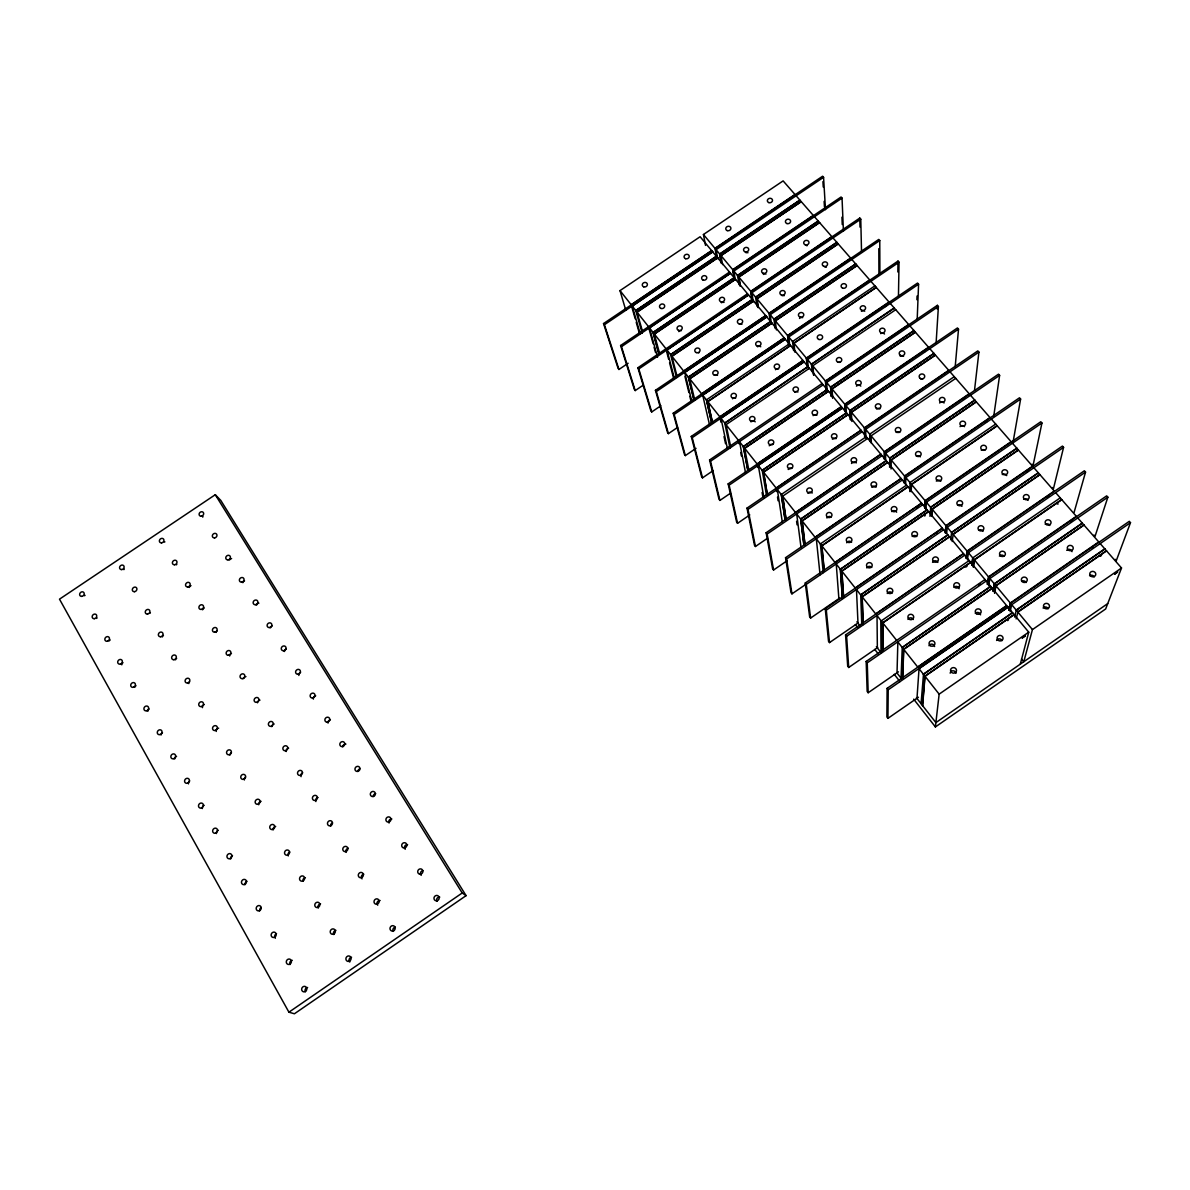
<?xml version="1.0" encoding="UTF-8"?>
<svg xmlns="http://www.w3.org/2000/svg" width="1190" height="1190" viewBox="0 0 1190 1190"><rect width="100%" height="100%" fill="white"/><g stroke="black" fill="none" stroke-linecap="round" stroke-linejoin="round"><path stroke-width="1.5" d="M884.319 459.072L884.334 451.739L864.639 428.088L977.838 350.886L978.909 352.106L974.521 390.261M884.542 459.355L884.557 452.007L998.514 374.166L999.615 375.386L993.724 416.307M885.583 460.604L885.613 453.271L999.615 375.386M1020.291 664.169L1028.74 632.173L1006.77 605.74L887.115 688.356L886.892 716.99L887.933 718.344L918.412 697.251M889.614 467.298L889.793 458.299L974.833 400.197M887.933 718.344L888.216 689.784L887.115 688.356M891.027 468.994L891.265 460.054L976.336 401.908M897.84 271.975L898.019 261.086L787.765 335.773L788.791 344.817M898.45 296.697L899.045 262.231L898.019 261.086M897.022 673.005L897.855 641.946L903.627 649.234L902.526 678.136M904.326 483.155L904.549 476.015L884.557 452.007M904.564 483.438L904.772 476.298L1019.503 397.787L1020.618 399.037L1013.002 442.502M905.62 484.717L905.843 477.577L1020.618 399.037M901.053 678.151L902.243 647.479L990.63 586.328M916.91 299.731L917.059 296.027M902.66 678.3L903.76 649.413L992.311 588.351M909.755 491.544L910.097 482.679M917.193 319.396L918.576 284.217L917.55 283.056L806.567 358.354L807.251 365.747M911.138 491.708L911.585 484.464L997.235 425.812M924.615 507.937L925.061 500.648L904.772 476.298M924.853 508.219L925.299 500.945L1040.819 421.751L1041.934 423.015L1033.084 465.454L1032.027 464.249M937.125 308.983L937.348 305.339L825.652 381.261L826.291 390.305M936.114 342.884L938.404 306.514L937.348 305.339M925.924 509.513L926.385 502.24L1041.934 423.015M916.969 698.456L919.037 668.706L1008.019 607.257M929.97 516.326L930.699 507.416L1016.9 448.303M931.547 516.267L932.068 509.052L925.299 500.945M931.681 516.43L932.201 509.231L1018.447 450.073M921.06 703.677L923.485 674.328L1012.601 612.761M922.473 705.491L924.883 676.113L919.037 668.706M922.607 705.67L925.032 676.292L1014.207 614.68M955.213 366.594L958.515 329.139L957.444 327.949L845.004 404.511L845.361 411.874M945.217 532.733L945.886 525.668L932.201 509.231M945.455 533.016L946.139 525.95L1062.432 446.086L1063.577 447.366L1053.447 488.748L1052.377 487.513M946.69 532.822L947.24 527.274L1063.577 447.366M950.736 539.769L951.613 532.54L1038.394 472.906M952.208 541.539L953.145 534.37L1039.971 474.706M1100.2 543.592L1121.515 567.987L1105.644 608.982L935.4 726.926L939.148 694.142L925.032 676.292M966.087 558.244L967.039 551.059L953.145 534.37M966.325 558.527L967.277 551.357L1084.388 470.779L1085.548 472.088L1074.109 512.355M967.44 559.865L968.407 552.696L1085.548 472.088M971.724 565.027L972.736 557.902L1060.231 497.881M971.828 565.146L972.84 558.036M973.212 566.827L974.253 559.716L1061.673 499.532M973.361 566.99L974.402 559.895L1061.822 499.711M987.239 584.141L988.503 576.838L1076.34 516.311L1055.664 492.66M987.477 584.439L988.756 577.135L1106.67 495.858L1107.86 497.182L1095.053 536.318L1093.952 535.054M988.607 585.792L989.887 578.504L1107.86 497.182M992.966 591.028L994.305 583.799L1082.29 523.124M993.07 591.162L994.409 583.918L1082.394 523.243M994.468 592.843L995.837 585.629L1083.867 524.924M994.617 593.022L995.985 585.822L1084.016 525.102M1008.763 610.053L1010.31 603.018L1098.742 541.941L1077.753 517.933M1009.016 610.351L1010.563 603.315L1129.31 521.324L1130.5 522.663L1116.309 560.609L1115.179 559.33M1010.146 611.72L1011.708 604.698L1130.5 522.663M1014.579 617.045L1016.29 610.217L1104.915 548.992M1016.111 618.904L1017.896 612.136L1106.551 550.881M1121.515 567.987L1032.444 629.599L1023.787 661.744L1021.511 658.977M1007.707 620.659L1008.555 619.678M1092.152 547.906L1092.956 547.058M936.381 533.774L937.274 532.882M1026.405 471.939L1027.714 470.749M1048.048 496.795L1049 495.888M978.745 584.959L980.054 583.799M963.617 399.26L964.629 398.367M1070.301 521.741L1071.744 520.61M1100.378 556.295L1101.479 555.403M965.64 567.124L967.009 566.321M923.38 674.209L1012.497 612.627M1016.186 610.083L1104.796 548.858M924.883 676.113L1014.044 614.501M1106.402 550.687L1017.748 611.943L1010.563 603.315M939.148 694.142L1028.74 632.173M1107.726 603.598L935.89 722.613L916.434 697.786M969.21 560.535L881.225 620.897L881.329 651.213M882.712 651.198L882.683 622.757L970.609 562.23M882.846 649.591L882.831 622.935L970.757 562.409M963.543 553.722L845.555 634.895L847.697 666.162L848.708 667.471L877.684 647.509M898.465 671.814L868.179 692.729L867.153 691.39L866.171 661.432L984.993 579.53M868.179 692.729L867.257 662.83L986.227 581.018M902.243 647.479L990.735 586.447M903.627 649.234L992.163 588.158M888.216 689.784L1007.915 607.123M930.595 507.297L1016.781 448.184M843.472 596.383L841.761 571.007L928.468 511.522M932.068 509.052L1018.298 449.909M843.606 596.562L841.895 571.17L928.616 511.7M921.61 503.266L805.243 583.04L809.631 616.777L810.613 618.056L839.605 598.139M942.287 528.137L855.179 587.964L841.895 571.17M945.886 525.668L1032.518 466.183L1012.452 443.23M858.317 622.787L829.519 642.585L828.523 641.291L825.25 608.774L942.42 528.315M829.519 642.585L826.306 610.143L943.625 529.758M860.623 594.851L947.894 534.89L860.727 594.985L861.768 624.482M951.509 532.421L1038.29 472.787M863.062 624.393L862.066 596.681L949.382 536.69M1039.822 474.542L952.997 534.191L946.139 525.95M863.196 624.557L862.2 596.859L949.531 536.854M288.917 1012.184L462.211 892.991L466.078 895.654L294.406 1013.776L288.917 1012.184L59.5 599.165L215.286 494.713L220.76 500.365L466.078 895.654M963.409 553.558L875.691 613.906L862.2 596.859M967.039 551.059L1054.266 491.054L1033.902 467.759M848.708 667.471L846.625 636.278L964.763 555.195M861.025 430.363L747.008 508.115L754.49 545.258L755.442 546.493L767.58 538.192M886.163 460.604L800.662 519.033L803.86 544.827M889.704 458.18L974.729 400.078M886.252 460.723L800.751 519.167L803.964 544.946M887.576 462.315L802.045 520.789L804.961 544.678M891.117 459.89L976.187 401.744M887.71 462.479L802.179 520.952L805.095 544.841M900.979 478.454L815.061 537.24L796.69 514.02L801.034 547.549M904.549 476.015L989.991 417.541L970.519 395.259M805.6 584.513L791.96 593.855L790.993 592.605L785.549 557.694L901.113 478.603M791.96 593.855L786.575 559.017L902.288 480.016M880.927 454.312L766.137 532.718L772.607 568.775L773.574 570.01L787.319 560.594M906.527 485.118L820.356 543.934L823.257 572.613M909.993 482.56L995.703 424.071M907.866 486.74L821.755 545.704L824.149 570.635M911.436 484.285L997.086 425.648M908.015 486.903L821.888 545.883L824.283 570.813M921.477 503.117L834.964 562.409L816.325 538.847L820.059 574.785M925.061 500.648L1011.098 441.683L991.33 419.073M810.613 618.056L806.284 584.379L922.8 504.694M749.789 514.943L737.562 523.288L736.625 522.083L728.161 483.869L841.419 406.772M737.562 523.288L729.143 485.133L842.431 407.991M763.876 497.539L758.298 465.469L842.535 408.111M958.515 329.139L846.016 405.731L846.373 413.094M762.15 470.333L846.492 412.885L762.24 470.452L766.449 495.263M933.882 353.356L849.987 410.505L850.389 419.668M933.986 353.475L850.091 410.624L850.478 419.787M822.082 383.507L709.582 459.98L718.998 499.22L719.92 500.41L730.556 493.166M847.875 414.537L763.489 472.028L767.357 495.025M935.31 354.977L851.371 412.156L851.876 421.468M848.009 414.7L763.608 472.192L767.476 495.189M851.505 412.32L935.444 355.141M776.683 491.649L776.118 488.019L860.891 430.2M864.624 436.819L864.401 427.805L948.713 370.313L929.807 348.685M755.442 546.493L748.004 509.394L862.155 431.732M978.909 352.106L865.666 429.337L865.874 438.322M781.354 494.623L785.088 519.911L781.265 494.505L866.275 436.685M954.261 376.665L869.697 434.171L869.831 441.326M867.718 438.411L782.618 496.23L786.055 519.658M955.734 378.361L871.095 435.852L871.348 443.156M880.793 454.149L795.456 512.444L777.353 489.566L782.336 522.261M884.334 451.739L969.195 393.756L950.022 371.801M773.574 570.01L767.148 534.027L882.073 455.696M720.962 422.197L719.816 416.812L802.908 360.436M807.043 365.479L806.359 358.101L889.004 302.007L870.887 281.301M713.241 470.556L702.516 477.845L701.609 476.669L691.271 436.418L803.042 360.585M702.516 477.845L692.223 437.652L804.024 361.775M727.447 448.764L720.991 418.3L804.128 361.894M918.576 284.217L807.564 359.558L808.412 368.766M807.98 366.52L724.74 423.03L730.02 448.109M812.16 371.637L811.416 364.185L894.226 307.972M724.829 423.149L808.07 366.639M811.52 364.304L894.315 308.091M809.438 368.29L726.034 424.681L730.586 446.19M895.728 309.712L812.77 365.791L813.558 374.969M784.255 337.99L673.228 413.213L684.458 454.431L685.351 455.591L696.016 448.347M826.083 390.037L825.429 381.008L908.625 324.454L890.254 303.435M719.92 500.41L710.549 461.214L823.183 384.831M938.404 306.514L826.648 382.481L827.288 391.495M827.095 389.532L743.304 446.518L747.796 470.154L743.393 446.637L827.199 389.651M913.905 330.508L830.575 387.181L831.155 396.166M914.009 330.612L830.665 387.286L831.26 396.27M828.463 391.168L744.628 448.184L748.852 470.124M915.303 332.099L831.929 388.803L832.509 397.787M744.747 448.347L828.582 391.332M915.452 332.263L832.063 388.966L832.643 397.936M757.703 467.506L757.078 463.936L841.285 406.608M845.138 411.606L844.781 404.243L928.527 347.227L909.889 325.896M729.485 272.079L620.6 345.502L634.359 389.457L635.222 390.573L642.927 385.367M765.616 315.558L683.61 371.027L667.01 350.053L748.525 294.986M770.436 322.728L769.023 313.267L850.597 258.081L833 237.941M677.631 427.374L668.423 433.621L667.545 432.476L655.437 390.32L765.735 315.707M668.423 433.621L656.359 391.51L766.702 316.867M691.777 401.209L684.756 372.47L766.791 316.971M788.568 344.565L787.557 335.521L769.231 313.52L878.77 239.428L879.767 240.544L770.198 314.681L771.388 323.888M770.54 321.478L688.385 377.081L693.993 400.316M855.67 263.882L773.946 319.173L775.196 328.455M770.629 321.597L688.475 377.185L694.082 400.42M774.036 319.292L855.759 263.987M771.849 323.055L689.65 378.673L694.796 400.093M857.008 265.415L775.255 320.75L776.401 329.913M689.769 378.837L771.968 323.204M775.374 320.898L857.142 265.563M747.484 293.737L637.885 367.755L650.841 410.818L651.718 411.948L660.866 405.745M784.136 337.841L701.579 393.756L684.756 372.47M787.557 335.521L869.667 279.888L851.817 259.465M685.351 455.591L674.165 414.418L785.236 339.165M709.582 425.098L702.74 395.229L785.326 339.269M899.045 262.231L788.747 336.949L789.758 345.993M789.223 343.955L706.429 399.885L711.561 422.629M874.903 285.883L792.555 341.515L793.611 350.634M790.443 345.427L707.708 401.506L712.408 422.465M876.167 287.325L793.879 343.107L794.95 352.24M790.577 345.591L707.842 401.67L712.542 422.614M793.998 343.27L876.301 287.474M716.335 256.252L635.757 310.531L642.213 333.289M635.847 310.635L716.425 256.356M717.585 257.754L636.962 312.063L642.526 331.445M637.081 312.211L717.704 257.903M721.051 255.657L801.242 201.631L720.917 255.508L722.613 264.596M734.185 278.519L732.728 269.669L813.261 215.375L796.14 195.785M734.379 278.772L732.921 269.922L841.077 197.005L842.044 198.105L843.427 231.128M635.222 390.573L621.492 346.662L730.422 273.209M657.535 357.253L649.517 327.934L730.511 273.313M842.044 198.105L733.873 271.052L735.316 279.888M734.156 277.701L653.057 332.397L658.858 353.846M818.184 221.013L737.517 275.425L739.064 284.678M734.245 277.805L653.146 332.516L658.933 353.951M737.607 275.53L818.274 221.117M735.42 279.219L654.277 333.959L659.691 353.742M819.493 222.5L738.782 276.943L740.24 286.076M654.396 334.107L735.539 279.367M819.613 222.649L738.901 277.091L740.359 286.225M711.739 250.718L603.538 323.561L618.101 368.364L618.949 369.465L628.141 363.262M752.08 300.341L750.741 291.312L831.795 236.572L814.436 216.714M752.288 300.594L750.949 291.565L859.79 218.067L860.772 219.183L861.53 251.7M651.718 411.948L638.807 368.93L748.436 294.882M860.772 219.183L751.902 292.71L753.225 301.725M752.214 299.434L670.595 354.575L676.53 377.468M836.793 242.299L755.605 297.143L756.989 306.247M670.684 354.694L752.303 299.538M755.695 297.262L836.882 242.403M753.508 300.981L671.844 356.152L677.318 377.304M838.117 243.801L756.885 298.69L758.164 307.66L757.019 298.839L838.251 243.95M671.963 356.316L753.627 301.13M625.776 310.203L620.005 290.613L700.122 236.736L1006.621 605.561L917.668 666.98L903.76 649.413M705.506 245.408L703.439 234.504L783.124 180.895L794.98 194.461L714.952 248.338L716.767 257.561M635.207 318.816L631.176 304.729L711.62 250.569M618.949 369.465L604.431 324.706L712.661 251.834M640.309 334.241L632.262 306.113L712.751 251.938M732.728 269.669L715.145 248.576L822.602 176.224L823.569 177.31L716.082 249.692L717.689 258.676M916.91 507.595L918.13 507.074M1057.285 504.024L1058.193 503.935M924.392 515.939L925.24 515.642M985.707 421.914L986.659 421.9M924.437 351.63L925.255 351.422M885.062 306.455L886.014 306.365M703.439 234.504L714.952 248.338M732.921 269.922L750.741 291.312M750.949 291.565L769.023 313.267M787.765 335.773L806.359 358.101M806.567 358.354L825.429 381.008M825.652 381.261L844.781 404.243M845.004 404.511L864.401 427.805M967.277 551.357L974.253 559.716M974.402 559.895L988.503 576.838M988.756 577.135L995.837 585.629M995.985 585.822L1010.31 603.018M1017.896 612.136L1032.444 629.599M620.005 290.613L631.176 304.729M632.262 306.113L648.401 326.521L653.146 343.791M649.517 327.934L665.879 348.625M702.74 395.229L719.816 416.812M720.991 418.3L738.321 440.211L739.005 443.706M757.078 463.936L739.511 441.713L745.609 473.189M758.298 465.469L776.118 488.019M841.761 571.007L836.243 564.03L838.891 598.823M862.066 596.681L856.473 589.615L857.99 623.188M882.683 622.757L877.015 615.572L877.357 647.925M882.831 622.935L896.516 640.235M856.904 621.805L860.34 626.193M876.361 646.646L881.344 652.998M896.977 672.945L901.544 678.791M855.342 624.601L857.633 627.532M874.784 649.457L878.22 653.831M894.226 674.299L899.952 681.602M913.667 699.155L935.4 726.926M603.538 323.561L604.431 324.706M620.6 345.502L621.492 346.662M637.885 367.755L638.807 368.93M655.437 390.32L656.359 391.51M673.228 413.213L674.165 414.418M691.271 436.418L692.223 437.652M709.582 459.98L710.549 461.214M728.161 483.869L729.143 485.133M747.008 508.115L748.004 509.394M766.137 532.718L767.148 534.027M785.549 557.694L786.575 559.017M805.243 583.04L806.284 584.379M825.25 608.774L826.306 610.143M845.555 634.895L846.625 636.278M866.171 661.432L867.257 662.83M215.286 494.713L462.211 892.991M636.219 322.326L639.253 332.888M654.084 347.257L655.512 352.433M667.01 350.053L674.313 378.197M666.802 352.151L668.631 359.187M669.553 362.712L673.674 378.569M684.934 376.427L688.906 392.611M689.784 396.196L691.122 401.595M706.518 400.004L711.65 422.733M724.026 436.552L725.558 443.736M740.701 452.468L741.385 455.963M721.333 263.064L719.757 254.11L799.933 200.113L719.667 254.005L721.244 262.96M762.091 492.496L762.716 496.066M777.531 497.108L778.082 500.752M782.752 496.394L786.173 519.822M796.601 521.294L797.062 524.82M812.889 365.955L813.677 375.118M842.461 598.406L840.438 569.326L927.114 509.885L840.333 569.207L842.371 598.287M823.569 177.31L825.488 209.648M822.93 181.624L823.257 187.023M824.12 201.408L824.447 206.792M841.94 217.19L842.252 224.538M859.79 218.067L860.013 227.112M864.639 428.088L864.818 435.287M869.801 434.291L869.92 441.445M879.767 240.544L879.901 273.76M878.815 248.65L878.934 274.503M881.329 621.031L881.433 651.332M746.026 252.801A2.603 2.246 -13.7 0 1 748.004 252.756M806.523 245.69A2.633 2.261 -11.2 0 1 807.192 245.675M763.37 274.429A2.618 2.276 -12.8 0 1 765.973 274.087M721.408 302.766A2.618 2.291 -14.6 0 1 724.011 302.424M678.821 331.608A2.618 2.306 -16.7 0 1 681.26 330.686M824.997 267.096A2.648 2.291 -10.2 0 1 826.336 267.214M782.172 295.745A2.648 2.306 -11.8 0 1 784.195 295.715M739.942 324.305A2.648 2.321 -13.7 0 1 741.95 324.275M698.247 352.776A2.633 2.335 -15.8 0 1 698.932 352.776M799.516 318.444A2.663 2.335 -10.7 0 1 802.67 317.656M757.524 346.781A2.663 2.35 -12.6 0 1 760.737 346.751M715.488 375.341A2.663 2.365 -14.8 0 1 717.511 375.326M861.426 311.289A2.692 2.35 -8 0 1 864.699 311.23M775.449 369.703A2.678 2.38 -11.5 0 1 778.617 368.915M732.534 398.814A2.678 2.395 -13.7 0 1 735.688 398.04M880.689 333.617A2.722 2.38 -6.7 0 1 884.482 334.003M839.024 362.31A2.707 2.395 -8.3 0 1 839.738 362.31M794.667 392.06A2.707 2.41 -10.2 0 1 797.94 392.031M750.949 421.855A2.692 2.425 -12.5 0 1 755.204 421.84M900.235 356.256A2.737 2.41 -5.4 0 1 903.567 356.226M856.458 386.14A2.737 2.425 -7 0 1 860.801 386.11M813.112 415.637A2.722 2.454 -8.8 0 1 816.935 415.176M769.246 445.789A2.722 2.469 -11.1 0 1 772.845 444.45M920.673 378.911A2.767 2.439 -4 0 1 922.8 378.896M876.509 408.899A2.752 2.469 -5.5 0 1 879.871 408.899M832.36 439.11A2.752 2.484 -7.3 0 1 836.213 438.649M788.197 469.514A2.752 2.499 -9.6 0 1 791.826 468.161M939.639 402.994A2.796 2.484 -2.5 0 1 944.072 402.979M896.338 432.461A2.782 2.499 -3.9 0 1 899.714 432.461M851.505 463.49A2.782 2.514 -5.6 0 1 856.279 462.925M807.817 493.002A2.767 2.529 -7.8 0 1 812.19 493.032M960.047 426.645A2.826 2.514 -0.9 0 1 964.525 426.645M916.449 456.365A2.811 2.529 -2.2 0 1 920.376 456.841M871.69 487.082A2.796 2.544 -3.8 0 1 876.138 487.097M826.946 518.007A2.796 2.558 -5.9 0 1 831.245 516.981M981.274 450.192A2.841 2.544 0.8 0 1 984.74 450.192M936.322 481.087A2.841 2.558 -0.3 0 1 940.829 481.117M891.801 511.596A2.826 2.573 -1.8 0 1 896.65 512.221M846.745 542.789A2.811 2.603 -3.8 0 1 851.594 542.253M1002.292 474.542A2.871 2.573 2.6 0 1 1006.71 475.613M957.563 505.244A2.871 2.588 1.7 0 1 961.951 506.33M912.209 536.482A2.856 2.618 0.4 0 1 916.731 536.526M866.841 567.942A2.841 2.633 -1.4 0 1 871.735 567.422M1023.623 499.264A2.901 2.603 4.5 0 1 1028.086 500.365M978.596 530.234A2.901 2.618 3.7 0 1 983.029 531.35M932.543 562.335A2.886 2.648 2.7 0 1 937.869 562.409M887.249 593.483A2.871 2.663 1.2 0 1 892.188 592.962M1045.281 524.374A2.93 2.633 6.5 0 1 1049.788 525.489M999.392 556.087A2.93 2.663 5.9 0 1 1004.033 556.147M953.949 587.384A2.916 2.678 5.2 0 1 959.14 588.753M907.97 619.41A2.901 2.707 4.1 0 1 913.325 619.514M1066.716 550.33A2.975 2.663 8.5 0 1 1072.041 551.669M1021.6 581.36A2.96 2.692 8.2 0 1 1026.137 582.535M975.294 613.43A2.945 2.707 7.7 0 1 980.545 614.828M928.988 645.724A2.93 2.737 7.1 0 1 934.596 646.542M393.206 931.383A2.752 2.558 -63.5 0 1 395.378 927.159M436.953 901.306A2.722 2.558 -61.4 0 1 439.779 897.141M377.721 905.203A2.722 2.529 -61 0 1 380.146 900.533M421.186 875.364A2.707 2.529 -58.7 0 1 422.911 870.693M362.043 878.86A2.707 2.499 -58.7 0 1 363.798 874.204M405.225 849.273A2.678 2.499 -56.2 0 1 407.605 844.677M346.186 852.382A2.678 2.454 -56.6 0 1 348.343 848.291M389.071 823.049A2.663 2.469 -54 0 1 391.867 819.003M330.686 826.187A2.648 2.425 -54.8 0 1 332.456 822.885M373.199 796.437A2.633 2.439 -52.1 0 1 375.683 793.656M315.915 801.554A2.633 2.395 -53.1 0 1 318.072 797.538M357.907 771.447A2.618 2.41 -50.5 0 1 359.737 768.844M301.1 776.654A2.618 2.365 -51.6 0 1 302.602 772.831M342.824 746.799A2.603 2.38 -49 0 1 345.918 744.092M286.24 751.515A2.588 2.335 -50.3 0 1 288.62 748.168M328.038 723.118A2.573 2.335 -47.7 0 1 330.389 719.786M271.751 726.673A2.573 2.306 -49 0 1 274.206 723.996M313.357 699.125A2.558 2.306 -46.6 0 1 315.707 695.823M257.531 702.799A2.558 2.276 -48 0 1 259.97 700.137M298.868 675.459A2.544 2.276 -45.6 0 1 300.594 672.335M243.593 678.612A2.529 2.246 -47 0 1 245.928 676.604M284.499 651.495A2.529 2.246 -44.7 0 1 286.299 649.011M229.67 655.988A2.514 2.216 -46.1 0 1 231.455 653.518M270.502 627.844A2.499 2.231 -43.9 0 1 272.198 626M216.104 632.44A2.499 2.187 -45.3 0 1 217.22 630.893M256.594 605.115A2.484 2.202 -43.1 0 1 258.885 603.152M202.627 609.801A2.484 2.172 -44.5 0 1 202.865 609.221M203.252 608.7A2.484 2.172 -44.5 0 1 204.308 607.986M242.864 582.684A2.469 2.172 -42.5 0 1 243.489 581.598M243.965 581.166A2.469 2.172 -42.5 0 1 244.545 580.884M189.314 587.458A2.469 2.142 -43.8 0 1 189.954 586.372M190.43 585.956A2.469 2.142 -43.8 0 1 190.995 585.659M229.551 559.984A2.454 2.142 -41.9 0 1 230.414 559.047M230.979 558.764A2.454 2.142 -41.9 0 1 231.589 558.616M176.432 564.848A2.439 2.112 -43.2 0 1 176.819 564.328M164.339 542.164A2.425 2.083 -42.7 0 1 164.889 541.881M202.746 517.144A2.425 2.083 -40.8 0 1 202.984 516.579M305.369 991.761A2.796 2.529 -66 0 1 307.615 987.492M349.771 962.056A2.767 2.544 -64.9 0 1 351.571 957.266M290.062 964.555A2.767 2.499 -64 0 1 292.294 960.33M333.75 934.567A2.737 2.514 -62.7 0 1 335.952 930.357M275.366 938.255A2.737 2.469 -62.1 0 1 276.541 933.689M318.37 908A2.722 2.484 -60.6 0 1 320.571 903.835M259.837 910.677A2.707 2.439 -60.3 0 1 261.041 907.598M302.944 881.18A2.692 2.454 -58.7 0 1 305.399 877.67M245.17 884.601A2.692 2.41 -58.6 0 1 246.984 881.255M288.248 855.952A2.678 2.425 -56.9 0 1 289.78 852.025M230.711 858.897A2.663 2.38 -57 0 1 232.511 855.595M273.254 829.876A2.648 2.395 -55.3 0 1 275.678 826.44M216.431 833.55A2.648 2.365 -55.6 0 1 218.231 830.278M258.706 804.767A2.633 2.365 -53.8 0 1 261.116 801.361M202.359 808.545A2.618 2.335 -54.3 0 1 204.159 805.303M244.367 779.986A2.603 2.335 -52.4 0 1 245.542 777.07M188.481 783.883A2.603 2.306 -53 0 1 189.686 780.982M230.146 754.921A2.588 2.306 -51.2 0 1 231.395 752.66M174.722 758.923A2.588 2.276 -51.9 0 1 176.566 756.379M216.268 731.434A2.573 2.276 -50 0 1 218.648 728.146M161.215 734.914A2.558 2.246 -50.8 0 1 162.48 732.698M202.493 707.648A2.544 2.246 -49 0 1 204.249 704.525M147.887 711.248A2.544 2.216 -49.8 0 1 149.152 709.047M188.838 683.581A2.529 2.216 -48.1 0 1 189.582 681.825M134.842 687.255A2.529 2.187 -48.9 0 1 135.095 686.66M135.496 686.139A2.529 2.187 -48.9 0 1 135.987 685.708M175.54 659.81A2.514 2.187 -47.2 0 1 176.67 658.263M121.767 664.823A2.499 2.157 -48.1 0 1 121.871 664.213M122.124 663.618A2.499 2.157 -48.1 0 1 123.001 662.666M162.301 636.962A2.499 2.157 -46.4 0 1 162.554 636.382M162.941 635.862A2.499 2.157 -46.4 0 1 163.432 635.43M109.316 640.875A2.484 2.127 -47.3 0 1 110.194 639.937M149.881 613.326A2.469 2.142 -45.7 0 1 150.371 612.91M96.673 618.428A2.469 2.112 -46.6 0 1 97.059 617.908M84.579 595.759A2.454 2.083 -45.9 0 1 85.07 595.342M123.894 569.638A2.439 2.083 -44.4 0 1 124.281 569.132M1089.579 575.722A3.005 2.692 10.5 0 1 1094.19 576.897M1043.065 608.001A2.99 2.722 10.5 0 1 1048.197 608.715M996.595 640.473A2.975 2.737 10.4 0 1 1002.084 640.592M950.141 673.138A2.96 2.767 10.2 0 1 956.016 673.287M1114.688 574.115L1117.618 571.973L1114.688 574.115M1022.255 637.959L1025.096 635.981L1022.255 637.959M786.932 223.556A2.618 2.246 -12.1 0 0 790.606 221.072A2.618 2.246 -12.1 0 0 786.501 219.689A2.618 2.246 -12.1 0 0 786.932 223.556M745.059 251.789A2.618 2.261 -13.7 0 0 748.733 249.305A2.618 2.261 -13.7 0 0 744.657 247.892A2.618 2.261 -13.7 0 0 745.059 251.789M703.082 280.067A2.618 2.276 -15.5 0 0 706.786 277.582A2.618 2.276 -15.5 0 0 702.725 276.139A2.618 2.276 -15.5 0 0 703.082 280.067M660.986 308.448A2.618 2.276 -17.5 0 0 664.689 305.949A2.618 2.276 -17.5 0 0 660.658 304.476A2.618 2.276 -17.5 0 0 660.986 308.448M805.258 244.798A2.648 2.276 -11.2 0 0 808.962 242.299A2.648 2.276 -11.2 0 0 804.812 240.871A2.648 2.276 -11.2 0 0 805.258 244.798M763.117 273.254A2.633 2.291 -12.8 0 0 766.821 270.74A2.633 2.291 -12.8 0 0 762.701 269.297A2.633 2.291 -12.8 0 0 763.117 273.254M720.872 301.754A2.633 2.306 -14.7 0 0 724.591 299.24A2.633 2.306 -14.7 0 0 720.5 297.783A2.633 2.306 -14.7 0 0 720.872 301.754M678.508 330.359A2.633 2.321 -16.7 0 0 682.242 327.845A2.633 2.321 -16.7 0 0 678.166 326.343A2.633 2.321 -16.7 0 0 678.508 330.359M823.852 266.337A2.663 2.306 -10.2 0 0 827.571 263.808A2.663 2.306 -10.2 0 0 823.376 262.365A2.663 2.306 -10.2 0 0 823.852 266.337M781.428 295.016A2.663 2.321 -11.9 0 0 785.162 292.487A2.663 2.321 -11.9 0 0 780.997 291.014A2.663 2.321 -11.9 0 0 781.428 295.016M738.916 323.754A2.663 2.335 -13.7 0 0 742.664 321.226A2.663 2.335 -13.7 0 0 738.514 319.723A2.663 2.335 -13.7 0 0 738.916 323.754M696.269 352.582A2.648 2.35 -15.8 0 0 700.032 350.038A2.648 2.35 -15.8 0 0 695.912 348.521A2.648 2.35 -15.8 0 0 696.269 352.582M842.698 288.173A2.692 2.335 -9.2 0 0 846.447 285.63A2.692 2.335 -9.2 0 0 842.208 284.157A2.692 2.335 -9.2 0 0 842.698 288.173M800.007 317.075A2.678 2.35 -10.8 0 0 803.771 314.532A2.678 2.35 -10.8 0 0 799.546 313.029A2.678 2.35 -10.8 0 0 800.007 317.075M757.212 346.052A2.678 2.365 -12.7 0 0 760.99 343.508A2.678 2.365 -12.7 0 0 756.795 341.976A2.678 2.365 -12.7 0 0 757.212 346.052M714.298 375.118A2.678 2.38 -14.8 0 0 718.076 372.559A2.678 2.38 -14.8 0 0 713.911 371.012A2.678 2.38 -14.8 0 0 714.298 375.118M861.828 310.322A2.707 2.365 -8 0 0 865.591 307.764A2.707 2.365 -8 0 0 861.307 306.261A2.707 2.365 -8 0 0 861.828 310.322M818.854 339.462A2.707 2.38 -9.7 0 0 822.632 336.904A2.707 2.38 -9.7 0 0 818.363 335.372A2.707 2.38 -9.7 0 0 818.854 339.462M775.776 368.677A2.692 2.395 -11.6 0 0 779.569 366.103A2.692 2.395 -11.6 0 0 775.33 364.557A2.692 2.395 -11.6 0 0 775.776 368.677M732.564 397.981A2.692 2.41 -13.8 0 0 736.372 395.407A2.692 2.41 -13.8 0 0 732.177 393.83A2.692 2.41 -13.8 0 0 732.564 397.981M880.615 332.486A2.737 2.395 -6.8 0 0 885.003 330.835A2.737 2.395 -6.8 0 0 881.299 328.351A2.737 2.395 -6.8 0 0 880.615 332.486M837.953 362.176A2.722 2.41 -8.4 0 0 841.761 359.588A2.722 2.41 -8.4 0 0 837.462 358.026A2.722 2.41 -8.4 0 0 837.953 362.176M794.608 391.629A2.722 2.425 -10.3 0 0 798.416 389.041A2.722 2.425 -10.3 0 0 794.147 387.449A2.722 2.425 -10.3 0 0 794.608 391.629M751.113 421.186A2.722 2.439 -12.5 0 0 754.936 418.582A2.722 2.439 -12.5 0 0 750.697 416.961A2.722 2.439 -12.5 0 0 751.113 421.186M900.28 355.274A2.767 2.425 -5.5 0 0 904.712 353.608A2.767 2.425 -5.5 0 0 900.949 351.095A2.767 2.425 -5.5 0 0 900.28 355.274M856.741 384.906A2.752 2.439 -7.1 0 0 861.173 383.239A2.752 2.439 -7.1 0 0 857.455 380.696A2.752 2.439 -7.1 0 0 856.741 384.906M813.707 414.908A2.737 2.454 -8.9 0 0 817.545 412.29A2.737 2.454 -8.9 0 0 813.216 410.684A2.737 2.454 -8.9 0 0 813.707 414.908M769.915 444.703A2.737 2.469 -11.2 0 0 773.783 442.085A2.737 2.469 -11.2 0 0 769.484 440.434A2.737 2.469 -11.2 0 0 769.915 444.703M920.227 378.39A2.782 2.454 -4.1 0 0 924.704 376.724A2.782 2.454 -4.1 0 0 920.896 374.166A2.782 2.454 -4.1 0 0 920.227 378.39M876.405 408.274A2.782 2.469 -5.6 0 0 880.868 406.608A2.782 2.469 -5.6 0 0 877.104 404.005A2.782 2.469 -5.6 0 0 876.405 408.274M833.089 438.53A2.767 2.499 -7.4 0 0 836.957 435.897A2.767 2.499 -7.4 0 0 832.584 434.246A2.767 2.499 -7.4 0 0 833.089 438.53M789.015 468.577A2.767 2.514 -9.7 0 0 792.882 465.93A2.767 2.514 -9.7 0 0 788.539 464.264A2.767 2.514 -9.7 0 0 789.015 468.577M940.472 401.848A2.811 2.484 -2.6 0 0 944.979 400.182A2.811 2.484 -2.6 0 0 941.141 397.579A2.811 2.484 -2.6 0 0 940.472 401.848M896.353 431.985A2.796 2.514 -4 0 0 900.86 430.304A2.796 2.514 -4 0 0 897.052 427.671A2.796 2.514 -4 0 0 896.353 431.985M852.129 462.181A2.796 2.529 -5.8 0 0 856.621 460.5A2.796 2.529 -5.8 0 0 852.858 457.838A2.796 2.529 -5.8 0 0 852.129 462.181M808.367 492.809A2.782 2.544 -7.9 0 0 812.279 490.131A2.782 2.544 -7.9 0 0 807.891 488.421A2.782 2.544 -7.9 0 0 808.367 492.809M961.029 425.663A2.841 2.514 -1 0 0 965.566 423.982A2.841 2.514 -1 0 0 961.669 421.334A2.841 2.514 -1 0 0 961.029 425.663M916.598 456.038A2.826 2.544 -2.3 0 0 921.134 454.357A2.826 2.544 -2.3 0 0 917.282 451.679A2.826 2.544 -2.3 0 0 916.598 456.038M872.077 486.502A2.811 2.558 -3.9 0 0 876.614 484.821A2.811 2.558 -3.9 0 0 872.791 482.099A2.811 2.558 -3.9 0 0 872.077 486.502M827.407 517.055A2.811 2.573 -6 0 0 831.944 515.374A2.811 2.573 -6 0 0 828.166 512.622A2.811 2.573 -6 0 0 827.407 517.055M981.884 449.82A2.871 2.558 0.7 0 0 986.451 448.124A2.871 2.558 0.7 0 0 982.509 445.432A2.871 2.558 0.7 0 0 981.884 449.82M937.155 480.463A2.856 2.573 -0.4 0 0 941.721 478.782A2.856 2.573 -0.4 0 0 937.824 476.045A2.856 2.573 -0.4 0 0 937.155 480.463M892.322 511.179A2.841 2.588 -1.9 0 0 896.903 509.498A2.841 2.588 -1.9 0 0 893.036 506.732A2.841 2.588 -1.9 0 0 892.322 511.179M847.34 542A2.841 2.618 -3.9 0 0 851.921 540.305A2.841 2.618 -3.9 0 0 848.098 537.508A2.841 2.618 -3.9 0 0 847.34 542M1003.051 474.349A2.901 2.588 2.5 0 0 1007.662 472.638A2.901 2.588 2.5 0 0 1003.661 469.916A2.901 2.588 2.5 0 0 1003.051 474.349M958.01 505.259A2.886 2.603 1.5 0 0 962.621 503.548A2.886 2.603 1.5 0 0 958.664 500.782A2.886 2.603 1.5 0 0 958.01 505.259M912.879 536.229A2.871 2.633 0.2 0 0 917.49 534.533A2.871 2.633 0.2 0 0 913.578 531.737A2.871 2.633 0.2 0 0 912.879 536.229M867.584 567.318A2.856 2.648 -1.5 0 0 872.196 565.622A2.856 2.648 -1.5 0 0 868.328 562.781A2.856 2.648 -1.5 0 0 867.584 567.318M1024.531 499.235A2.93 2.618 4.4 0 0 1029.186 497.524A2.93 2.618 4.4 0 0 1025.14 494.743A2.93 2.618 4.4 0 0 1024.531 499.235M979.192 530.413A2.916 2.633 3.6 0 0 983.832 528.717A2.916 2.633 3.6 0 0 979.831 525.891A2.916 2.633 3.6 0 0 979.192 530.413M933.734 561.665A2.901 2.663 2.5 0 0 938.389 559.969A2.901 2.663 2.5 0 0 934.418 557.113A2.901 2.663 2.5 0 0 933.734 561.665M888.142 593.022A2.886 2.678 1.1 0 0 892.783 591.326A2.886 2.678 1.1 0 0 888.856 588.425A2.886 2.678 1.1 0 0 888.142 593.022M1046.337 524.522A2.96 2.648 6.3 0 0 1051.038 522.797A2.96 2.648 6.3 0 0 1046.932 519.971A2.96 2.648 6.3 0 0 1046.337 524.522M1000.686 555.968A2.945 2.678 5.8 0 0 1005.371 554.257A2.945 2.678 5.8 0 0 1001.311 551.387A2.945 2.678 5.8 0 0 1000.686 555.968M954.916 587.488A2.93 2.692 5 0 0 959.616 585.778A2.93 2.692 5 0 0 955.585 582.877A2.93 2.692 5 0 0 954.916 587.488M908.996 619.127A2.916 2.722 3.9 0 0 913.682 617.417A2.916 2.722 3.9 0 0 909.71 614.471A2.916 2.722 3.9 0 0 908.996 619.127M1067.936 549.676A2.99 2.678 8.3 0 0 1073.038 549.126A2.99 2.678 8.3 0 0 1069.81 545.392A2.99 2.678 8.3 0 0 1067.936 549.676M1021.957 581.404A2.975 2.707 8 0 0 1027.059 580.869A2.975 2.707 8 0 0 1023.876 577.091A2.975 2.707 8 0 0 1021.957 581.404M976.425 613.713A2.96 2.722 7.6 0 0 981.155 611.987A2.96 2.722 7.6 0 0 977.079 609.042A2.96 2.722 7.6 0 0 976.425 613.713M930.178 645.62A2.945 2.752 6.9 0 0 934.909 643.909A2.945 2.752 6.9 0 0 930.877 640.919A2.945 2.752 6.9 0 0 930.178 645.62M768.859 202.612A2.603 2.216 -13 0 0 772.503 200.158A2.603 2.216 -13 0 0 768.443 198.789A2.603 2.216 -13 0 0 768.859 202.612M727.239 230.622A2.603 2.231 -14.6 0 0 730.898 228.153A2.603 2.231 -14.6 0 0 726.867 226.769A2.603 2.231 -14.6 0 0 727.239 230.622M393.92 930.625A2.767 2.573 -63.3 0 0 393.845 925.909A2.767 2.573 -63.3 0 0 389.978 928.587A2.767 2.573 -63.3 0 0 393.92 930.625M437.325 900.681A2.752 2.573 -61.2 0 0 438.381 896.07A2.752 2.573 -61.2 0 0 434.038 897.632A2.752 2.573 -61.2 0 0 437.325 900.681M377.304 904.073A2.737 2.529 -60.8 0 0 378.405 899.491A2.737 2.529 -60.8 0 0 374.091 901.038A2.737 2.529 -60.8 0 0 377.304 904.073M421.037 874.055A2.722 2.544 -58.5 0 0 422.093 869.503A2.722 2.544 -58.5 0 0 417.779 871.065A2.722 2.544 -58.5 0 0 421.037 874.055M361.522 877.58A2.722 2.499 -58.5 0 0 362.638 873.043A2.722 2.499 -58.5 0 0 358.354 874.605A2.722 2.499 -58.5 0 0 361.522 877.58M404.972 847.816A2.692 2.514 -56 0 0 406.043 843.308A2.692 2.514 -56 0 0 401.759 844.87A2.692 2.514 -56 0 0 404.972 847.816M345.978 851.46A2.692 2.469 -56.5 0 0 347.093 846.982A2.692 2.469 -56.5 0 0 342.854 848.53A2.692 2.469 -56.5 0 0 345.978 851.46M389.145 821.948A2.678 2.484 -53.9 0 0 390.216 817.485A2.678 2.484 -53.9 0 0 385.962 819.047A2.678 2.484 -53.9 0 0 389.145 821.948M330.656 825.711A2.663 2.439 -54.6 0 0 331.772 821.293A2.663 2.439 -54.6 0 0 327.548 822.826A2.663 2.439 -54.6 0 0 330.656 825.711M373.526 796.437A2.648 2.454 -52 0 0 374.612 792.034A2.648 2.454 -52 0 0 370.387 793.581A2.648 2.454 -52 0 0 373.526 796.437M315.529 800.32A2.648 2.41 -53 0 0 316.659 795.946A2.648 2.41 -53 0 0 312.479 797.479A2.648 2.41 -53 0 0 315.529 800.32M358.13 771.284A2.633 2.41 -50.4 0 0 359.216 766.925A2.633 2.41 -50.4 0 0 355.037 768.472A2.633 2.41 -50.4 0 0 358.13 771.284M300.624 775.285A2.633 2.38 -51.5 0 0 301.754 770.956A2.633 2.38 -51.5 0 0 297.604 772.489A2.633 2.38 -51.5 0 0 300.624 775.285M342.943 746.472A2.618 2.38 -48.9 0 0 344.044 742.173A2.618 2.38 -48.9 0 0 339.894 743.705A2.618 2.38 -48.9 0 0 342.943 746.472M285.927 750.593A2.603 2.35 -50.2 0 0 287.058 746.309A2.603 2.35 -50.2 0 0 282.937 747.826A2.603 2.35 -50.2 0 0 285.927 750.593M327.339 722.152A2.588 2.35 -47.6 0 0 329.466 718.225A2.588 2.35 -47.6 0 0 325.197 718.656A2.588 2.35 -47.6 0 0 327.339 722.152M271.424 726.227A2.588 2.321 -49 0 0 272.555 722.003A2.588 2.321 -49 0 0 268.464 723.52A2.588 2.321 -49 0 0 271.424 726.227M312.568 698.024A2.573 2.321 -46.5 0 0 314.696 694.142A2.573 2.321 -46.5 0 0 310.456 694.573A2.573 2.321 -46.5 0 0 312.568 698.024M257.114 702.204A2.573 2.291 -47.9 0 0 258.26 698.024A2.573 2.291 -47.9 0 0 254.199 699.527A2.573 2.291 -47.9 0 0 257.114 702.204M298.006 674.224A2.558 2.291 -45.5 0 0 300.118 670.372A2.558 2.291 -45.5 0 0 295.923 670.818A2.558 2.291 -45.5 0 0 298.006 674.224M242.388 678.642A2.544 2.261 -46.9 0 0 244.515 674.819A2.544 2.261 -46.9 0 0 240.365 675.251A2.544 2.261 -46.9 0 0 242.388 678.642M283.637 650.737A2.529 2.261 -44.6 0 0 285.749 646.929A2.529 2.261 -44.6 0 0 281.584 647.375A2.529 2.261 -44.6 0 0 283.637 650.737M228.465 655.259A2.529 2.231 -46 0 0 230.592 651.48A2.529 2.231 -46 0 0 226.472 651.912A2.529 2.231 -46 0 0 228.465 655.259M269.461 627.561A2.514 2.231 -43.8 0 0 271.558 623.798A2.514 2.231 -43.8 0 0 267.438 624.244A2.514 2.231 -43.8 0 0 269.461 627.561M214.736 632.188A2.514 2.202 -45.2 0 0 216.848 628.439A2.514 2.202 -45.2 0 0 212.772 628.885A2.514 2.202 -45.2 0 0 214.736 632.188M255.478 604.698A2.499 2.202 -43.1 0 0 257.575 600.965A2.499 2.202 -43.1 0 0 253.47 601.426A2.499 2.202 -43.1 0 0 255.478 604.698M201.184 609.414A2.499 2.172 -44.5 0 0 203.297 605.695A2.499 2.172 -44.5 0 0 199.236 606.156A2.499 2.172 -44.5 0 0 201.184 609.414M241.674 582.133A2.484 2.172 -42.4 0 0 243.757 578.444A2.484 2.172 -42.4 0 0 239.696 578.905A2.484 2.172 -42.4 0 0 241.674 582.133M187.812 586.938A2.484 2.142 -43.8 0 0 189.909 583.264A2.484 2.142 -43.8 0 0 185.893 583.725A2.484 2.142 -43.8 0 0 187.812 586.938M228.049 559.865A2.469 2.142 -41.8 0 0 230.131 556.206A2.469 2.142 -41.8 0 0 226.1 556.682A2.469 2.142 -41.8 0 0 228.049 559.865M174.603 564.759A2.454 2.127 -43.2 0 0 176.7 561.115A2.454 2.127 -43.2 0 0 172.714 561.591A2.454 2.127 -43.2 0 0 174.603 564.759M214.602 537.895A2.454 2.127 -41.3 0 0 216.684 534.265A2.454 2.127 -41.3 0 0 212.668 534.741A2.454 2.127 -41.3 0 0 214.602 537.895M161.572 542.863A2.439 2.097 -42.6 0 0 163.67 539.263A2.439 2.097 -42.6 0 0 159.713 539.725A2.439 2.097 -42.6 0 0 161.572 542.863M201.333 516.192A2.439 2.097 -40.8 0 0 203.401 512.607A2.439 2.097 -40.8 0 0 199.429 513.098A2.439 2.097 -40.8 0 0 201.333 516.192M305.533 991.389A2.811 2.544 -65.9 0 0 305.547 986.614A2.811 2.544 -65.9 0 0 301.65 989.292A2.811 2.544 -65.9 0 0 305.533 991.389M349.8 960.955A2.782 2.558 -64.8 0 0 349.771 956.21A2.782 2.558 -64.8 0 0 345.888 958.887A2.782 2.558 -64.8 0 0 349.8 960.955M290.122 964.004A2.782 2.514 -63.9 0 0 290.152 959.289A2.782 2.514 -63.9 0 0 286.284 961.951A2.782 2.514 -63.9 0 0 290.122 964.004M334.093 933.838A2.767 2.529 -62.5 0 0 334.078 929.152A2.767 2.529 -62.5 0 0 330.21 931.8A2.767 2.529 -62.5 0 0 334.093 933.838M274.31 937.348A2.752 2.484 -62 0 0 275.5 932.752A2.752 2.484 -62 0 0 271.216 934.299A2.752 2.484 -62 0 0 274.31 937.348M317.998 907.42A2.737 2.499 -60.5 0 0 319.128 902.853A2.737 2.499 -60.5 0 0 314.859 904.4A2.737 2.499 -60.5 0 0 317.998 907.42M259.346 910.737A2.737 2.454 -60.2 0 0 260.536 906.2A2.737 2.454 -60.2 0 0 256.281 907.732A2.737 2.454 -60.2 0 0 259.346 910.737M302.736 881.046A2.707 2.469 -58.5 0 0 303.881 876.539A2.707 2.469 -58.5 0 0 299.627 878.086A2.707 2.469 -58.5 0 0 302.736 881.046M244.59 884.497A2.707 2.425 -58.5 0 0 245.78 880.005A2.707 2.425 -58.5 0 0 241.555 881.552A2.707 2.425 -58.5 0 0 244.59 884.497M287.683 855.06A2.692 2.439 -56.8 0 0 288.843 850.597A2.692 2.439 -56.8 0 0 284.618 852.144A2.692 2.439 -56.8 0 0 287.683 855.06M230.027 858.63A2.678 2.395 -56.9 0 0 231.217 854.197A2.678 2.395 -56.9 0 0 227.037 855.729A2.678 2.395 -56.9 0 0 230.027 858.63M272.852 829.43A2.663 2.41 -55.2 0 0 273.998 825.027A2.663 2.41 -55.2 0 0 269.818 826.559A2.663 2.41 -55.2 0 0 272.852 829.43M215.673 833.119A2.663 2.365 -55.5 0 0 216.878 828.746A2.663 2.365 -55.5 0 0 212.727 830.263A2.663 2.365 -55.5 0 0 215.673 833.119M258.215 804.157A2.648 2.38 -53.7 0 0 259.375 799.799A2.648 2.38 -53.7 0 0 255.225 801.331A2.648 2.38 -53.7 0 0 258.215 804.157M201.526 807.965A2.633 2.335 -54.2 0 0 202.716 803.637A2.633 2.335 -54.2 0 0 198.596 805.139A2.633 2.335 -54.2 0 0 201.526 807.965M243.786 779.227A2.618 2.35 -52.3 0 0 244.947 774.928A2.618 2.35 -52.3 0 0 240.826 776.445A2.618 2.35 -52.3 0 0 243.786 779.227M187.559 783.154A2.618 2.306 -52.9 0 0 188.764 778.87A2.618 2.306 -52.9 0 0 184.673 780.372A2.618 2.306 -52.9 0 0 187.559 783.154M229.551 754.653A2.603 2.321 -51.1 0 0 230.726 750.399A2.603 2.321 -51.1 0 0 226.636 751.902A2.603 2.321 -51.1 0 0 229.551 754.653M173.785 758.67A2.603 2.276 -51.8 0 0 174.989 754.445A2.603 2.276 -51.8 0 0 170.929 755.933A2.603 2.276 -51.8 0 0 173.785 758.67M215.524 730.392A2.588 2.291 -50 0 0 216.684 726.183A2.588 2.291 -50 0 0 212.623 727.685A2.588 2.291 -50 0 0 215.524 730.392M160.204 734.528A2.573 2.246 -50.7 0 0 161.409 730.348A2.573 2.246 -50.7 0 0 157.377 731.835A2.573 2.246 -50.7 0 0 160.204 734.528M201.675 706.473A2.558 2.261 -48.9 0 0 202.836 702.308A2.558 2.261 -48.9 0 0 198.804 703.811A2.558 2.261 -48.9 0 0 201.675 706.473M146.801 710.713A2.558 2.231 -49.8 0 0 148.006 706.562A2.558 2.231 -49.8 0 0 144.005 708.05A2.558 2.231 -49.8 0 0 146.801 710.713M188.005 682.867A2.544 2.231 -48 0 0 189.18 678.746A2.544 2.231 -48 0 0 185.179 680.249A2.544 2.231 -48 0 0 188.005 682.867M133.577 687.21A2.544 2.202 -48.9 0 0 134.782 683.105A2.544 2.202 -48.9 0 0 130.811 684.592A2.544 2.202 -48.9 0 0 133.577 687.21M173.918 659.721A2.529 2.202 -47.1 0 0 176.06 655.958A2.529 2.202 -47.1 0 0 171.985 656.389A2.529 2.202 -47.1 0 0 173.918 659.721M120.532 664.005A2.514 2.172 -48 0 0 121.737 659.959A2.514 2.172 -48 0 0 117.795 661.432A2.514 2.172 -48 0 0 120.532 664.005M160.605 636.739A2.499 2.172 -46.3 0 0 162.747 633.02A2.499 2.172 -46.3 0 0 158.701 633.452A2.499 2.172 -46.3 0 0 160.605 636.739M107.65 641.127A2.499 2.142 -47.3 0 0 108.855 637.111A2.499 2.142 -47.3 0 0 104.943 638.584A2.499 2.142 -47.3 0 0 107.65 641.127M147.486 614.07A2.484 2.142 -45.6 0 0 149.628 610.366A2.484 2.142 -45.6 0 0 145.611 610.812A2.484 2.142 -45.6 0 0 147.486 614.07M94.337 618.681A2.484 2.112 -46.6 0 0 96.494 615.007A2.484 2.112 -46.6 0 0 92.523 615.453A2.484 2.112 -46.6 0 0 94.337 618.681M134.53 591.683A2.469 2.112 -44.9 0 0 136.657 588.024A2.469 2.112 -44.9 0 0 132.67 588.47A2.469 2.112 -44.9 0 0 134.53 591.683M81.798 596.383A2.469 2.097 -45.9 0 0 83.954 592.739A2.469 2.097 -45.9 0 0 79.998 593.185A2.469 2.097 -45.9 0 0 81.798 596.383M121.752 569.579A2.454 2.097 -44.3 0 0 123.864 565.964A2.454 2.097 -44.3 0 0 119.907 566.425A2.454 2.097 -44.3 0 0 121.752 569.579M685.544 258.691A2.603 2.246 -16.3 0 0 689.218 256.207A2.603 2.246 -16.3 0 0 685.202 254.794A2.603 2.246 -16.3 0 0 685.544 258.691M643.716 286.835A2.588 2.246 -18.2 0 0 647.39 284.351A2.588 2.246 -18.2 0 0 643.403 282.923A2.588 2.246 -18.2 0 0 643.716 286.835M1090.412 575.722A3.02 2.707 10.4 0 0 1095.573 575.187A3.02 2.707 10.4 0 0 1092.301 571.393A3.02 2.707 10.4 0 0 1090.412 575.722M1044.121 607.733A3.005 2.737 10.3 0 0 1049.268 607.197A3.005 2.737 10.3 0 0 1046.04 603.375A3.005 2.737 10.3 0 0 1044.121 607.733M997.711 639.818A2.99 2.752 10.2 0 0 1002.843 639.298A2.99 2.752 10.2 0 0 999.659 635.43A2.99 2.752 10.2 0 0 997.711 639.818M951.152 672.008A2.99 2.782 10 0 0 956.269 671.517A2.99 2.782 10 0 0 953.13 667.605A2.99 2.782 10 0 0 951.152 672.008"/></g></svg>
